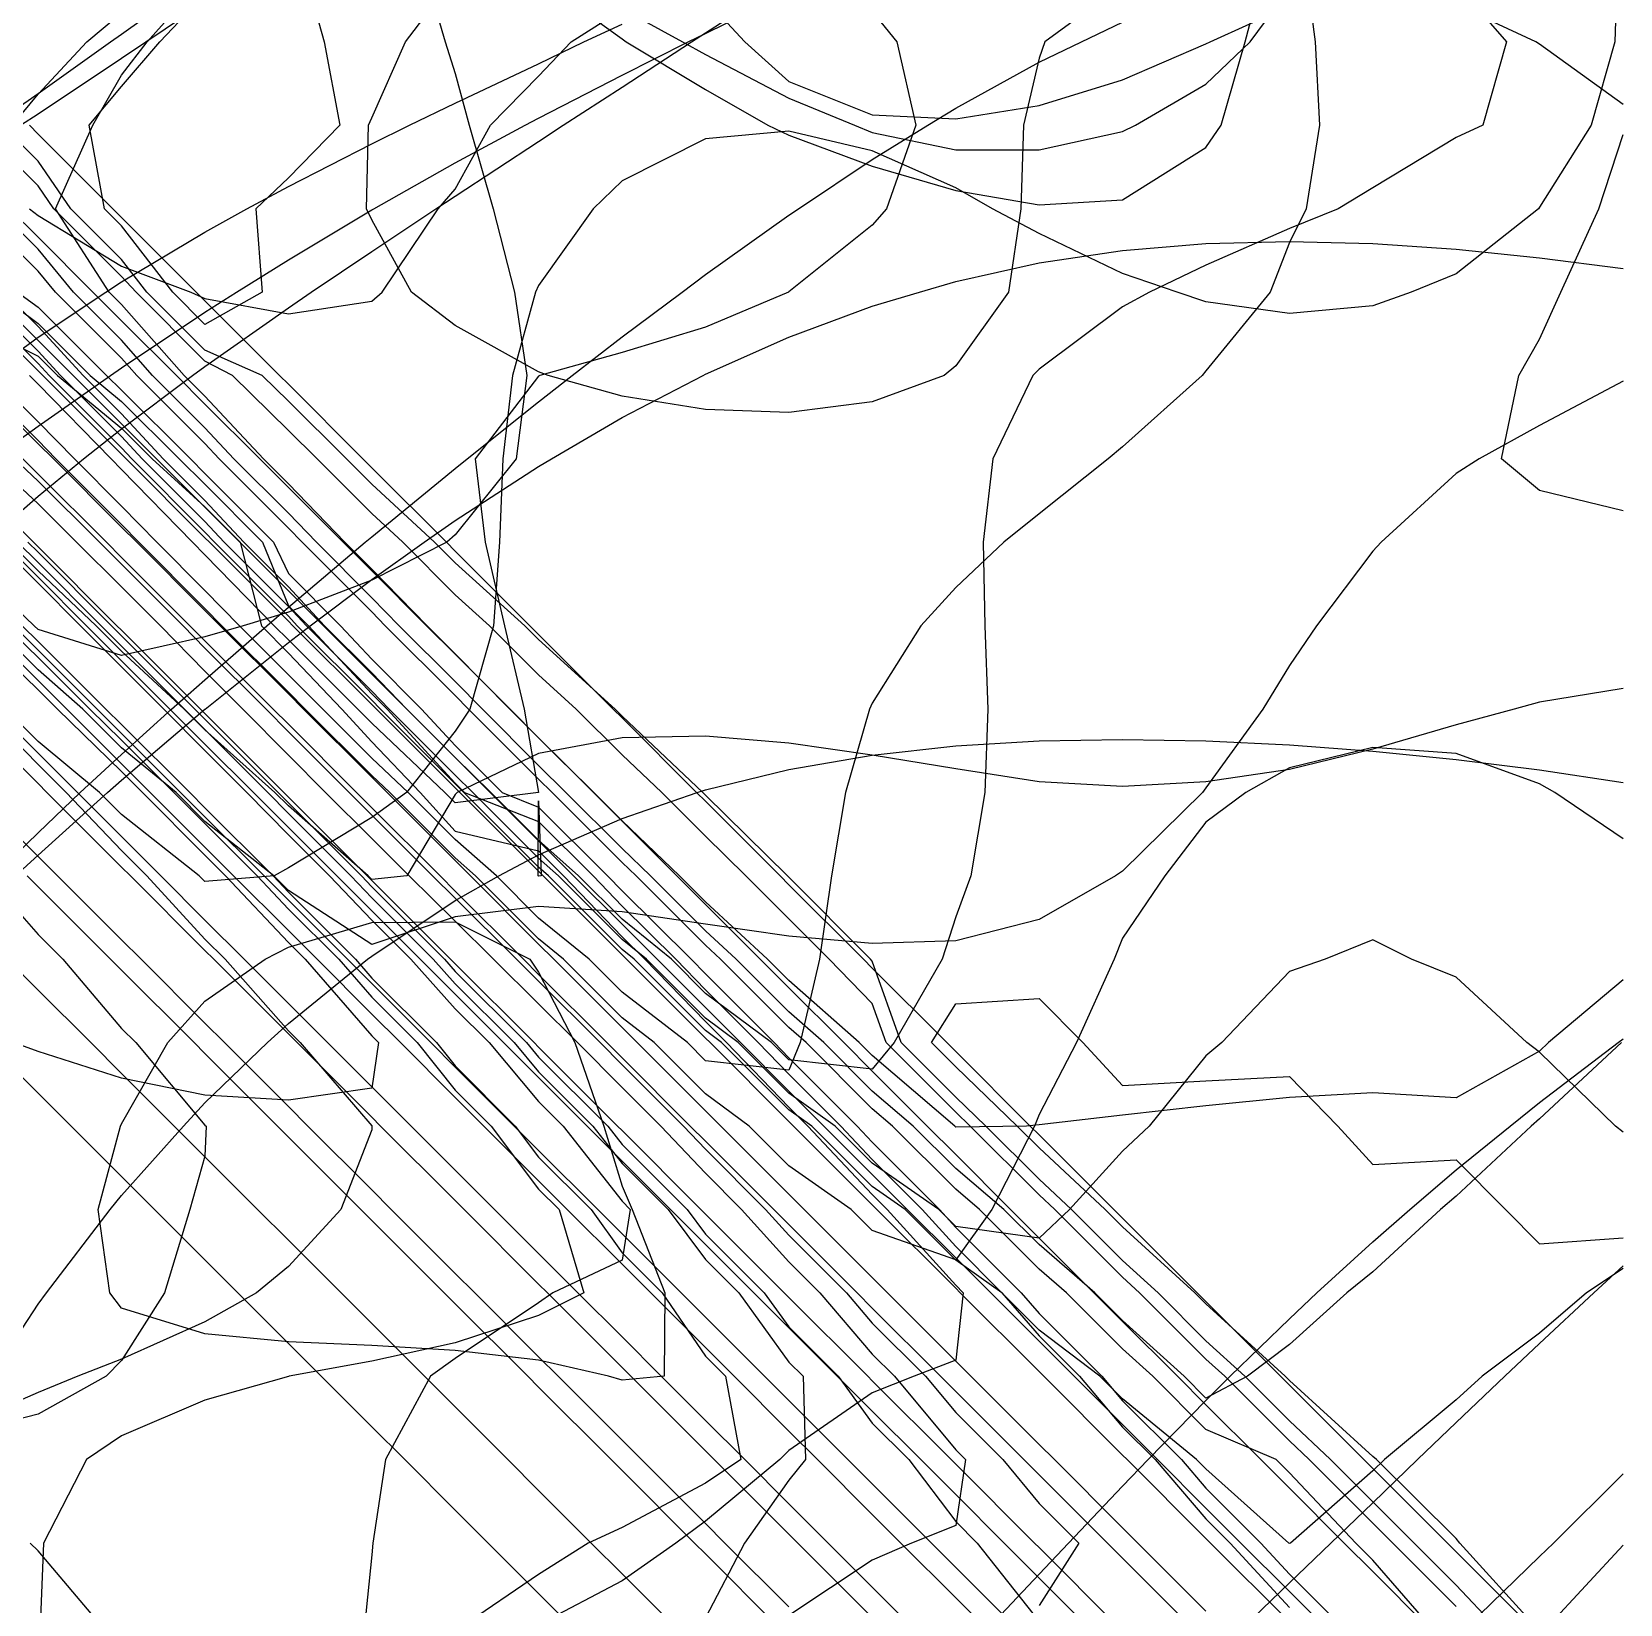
# Model space of a CAD drawing. Header units: metres. Extents: x 350990 to 353010, y 7454990 to 7457010.
# Drawn here: x 351879.2 to 352069.7, y 7456032.7 to 7456221.2 of the extents above; entities that cross this region are included whole.
import ezdxf

# ---------------------------------------------------------------- set-up
doc = ezdxf.new("R2010")
doc.units = ezdxf.units.M

msp = doc.modelspace()

# ---------------------------------------------------------------- linework, layer by layer
at = {"layer": 'CU_0p2_RL1000'}
for points in [[(352070, 7456072.9, 1000), (352065.637, 7456070, 1000), (352060, 7456065.184, 1000), (352053.118, 7456060, 1000), (352050, 7456057.177, 1000), (352041.415, 7456050, 1000), (352040, 7456048.672, 1000), (352030.136, 7456040, 1000), (352030, 7456039.924, 1000), (352029.924, 7456040, 1000), (352020, 7456048.88, 1000), (352018.88, 7456050, 1000), (352010, 7456057.272, 1000), (352007.272, 7456060, 1000), (352000, 7456065.507, 1000), (351995.507, 7456070, 1000), (351990, 7456073.921, 1000), (351983.921, 7456080, 1000), (351980, 7456082.74, 1000), (351972.74, 7456090, 1000), (351970, 7456091.938, 1000), (351961.938, 7456100, 1000), (351960, 7456101.445, 1000), (351951.445, 7456110, 1000), (351950, 7456111.172, 1000), (351941.172, 7456120, 1000), (351940, 7456121.047, 1000), (351931.047, 7456130, 1000), (351930, 7456131.022, 1000), (351921.022, 7456140, 1000), (351920, 7456141.062, 1000), (351911.062, 7456150, 1000), (351910, 7456151.136, 1000), (351901.136, 7456160, 1000), (351900, 7456161.221, 1000), (351891.221, 7456170, 1000), (351890, 7456171.32, 1000), (351881.32, 7456180, 1000), (351880, 7456181.437, 1000), (351871.437, 7456190, 1000)], [(351878.78, 7456160, 1000), (351880, 7456158.8, 1000), (351888.8, 7456150, 1000), (351890, 7456148.795, 1000), (351898.795, 7456140, 1000), (351900, 7456138.786, 1000), (351908.786, 7456130, 1000), (351910, 7456128.763, 1000), (351918.763, 7456120, 1000), (351920, 7456118.698, 1000), (351928.698, 7456110, 1000), (351930, 7456108.551, 1000), (351938.551, 7456100, 1000), (351940, 7456098.274, 1000), (351948.274, 7456090, 1000), (351950, 7456087.798, 1000), (351957.798, 7456080, 1000), (351960, 7456077.046, 1000), (351967.046, 7456070, 1000), (351970, 7456065.915, 1000), (351975.915, 7456060, 1000), (351980, 7456054.388, 1000), (351984.388, 7456050, 1000), (351990, 7456042.568, 1000), (351992.568, 7456040, 1000), (352000, 7456030.606, 1000)]]:
    msp.add_polyline3d(points, dxfattribs=at)
at = {"layer": 'CU_0p2_RL1100'}
for points in [[(352046.932, 7456030, 1100), (352040, 7456037.953, 1100), (352037.953, 7456040, 1100), (352030, 7456048.412, 1100), (352028.412, 7456050, 1100), (352020, 7456053.631, 1100), (352013.631, 7456060, 1100), (352010, 7456063.295, 1100), (352003.295, 7456070, 1100), (352000, 7456072.849, 1100), (351992.849, 7456080, 1100), (351990, 7456082.414, 1100), (351982.414, 7456090, 1100), (351980, 7456092.062, 1100), (351972.062, 7456100, 1100), (351970, 7456101.82, 1100), (351961.82, 7456110, 1100), (351960, 7456111.678, 1100), (351951.678, 7456120, 1100), (351950, 7456121.614, 1100), (351941.614, 7456130, 1100), (351940, 7456131.602, 1100), (351931.602, 7456140, 1100), (351930, 7456141.619, 1100), (351921.619, 7456150, 1100), (351920, 7456151.654, 1100), (351911.654, 7456160, 1100), (351910, 7456161.711, 1100), (351901.711, 7456170, 1100), (351900, 7456171.833, 1100), (351891.833, 7456180, 1100), (351890, 7456182.078, 1100), (351882.078, 7456190, 1100), (351880, 7456192.531, 1100), (351872.531, 7456200, 1100)], [(351877.145, 7456170, 1100), (351880, 7456167.343, 1100), (351887.343, 7456160, 1100), (351890, 7456157.367, 1100), (351897.367, 7456150, 1100), (351900, 7456147.314, 1100), (351907.314, 7456140, 1100), (351910, 7456137.275, 1100), (351917.275, 7456130, 1100), (351920, 7456127.284, 1100), (351927.284, 7456120, 1100), (351930, 7456117.333, 1100), (351937.333, 7456110, 1100), (351940, 7456107.377, 1100), (351947.377, 7456100, 1100), (351950, 7456097.355, 1100), (351957.355, 7456090, 1100), (351960, 7456087.212, 1100), (351967.212, 7456080, 1100), (351970, 7456076.898, 1100), (351976.898, 7456070, 1100), (351980, 7456066.379, 1100), (351986.379, 7456060, 1100), (351990, 7456055.649, 1100), (351995.649, 7456050, 1100), (352000, 7456044.759, 1100), (352004.759, 7456040, 1100), (352000, 7456032.504, 1100)]]:
    msp.add_polyline3d(points, dxfattribs=at)
at = {"layer": 'CU_0p2_RL1200'}
for points in [[(352050, 7456032.382, 1200), (352042.384, 7456040, 1200), (352040, 7456042.379, 1200), (352032.38, 7456050, 1200), (352030, 7456052.244, 1200), (352022.244, 7456060, 1200), (352020, 7456062.05, 1200), (352012.049, 7456070, 1200), (352010, 7456071.869, 1200), (352001.867, 7456080, 1200), (352000, 7456081.741, 1200), (351991.738, 7456090, 1200), (351990, 7456091.672, 1200), (351981.669, 7456100, 1200), (351980, 7456104.69, 1200), (351974.817, 7456110, 1200), (351970, 7456114.848, 1200), (351964.848, 7456120, 1200), (351960, 7456124.77, 1200), (351954.77, 7456130, 1200), (351950, 7456134.517, 1200), (351944.517, 7456140, 1200), (351940, 7456144.118, 1200), (351934.118, 7456150, 1200), (351930, 7456153.708, 1200), (351923.708, 7456160, 1200), (351920, 7456163.435, 1200), (351913.435, 7456170, 1200), (351910, 7456173.41, 1200), (351903.309, 7456180, 1200), (351900, 7456181.735, 1200), (351891.739, 7456190, 1200), (351890, 7456191.88, 1200), (351881.884, 7456200, 1200), (351880, 7456202.744, 1200), (351872.748, 7456210, 1200)], [(351877.542, 7456190, 1200), (351880, 7456188.178, 1200), (351888.182, 7456180, 1200), (351890, 7456178.251, 1200), (351898.255, 7456170, 1200), (351900, 7456168.261, 1200), (351908.194, 7456160, 1200), (351910, 7456156.254, 1200), (351916.254, 7456150, 1200), (351920, 7456145.971, 1200), (351925.971, 7456140, 1200), (351930, 7456135.622, 1200), (351935.622, 7456130, 1200), (351940, 7456128.243, 1200), (351948.243, 7456120, 1200), (351950, 7456118.214, 1200), (351958.288, 7456110, 1200), (351960, 7456108.241, 1200), (351968.239, 7456100, 1200), (351970, 7456098.181, 1200), (351978.179, 7456090, 1200), (351980, 7456088.066, 1200), (351988.063, 7456080, 1200), (351990, 7456077.852, 1200), (351997.849, 7456070, 1200), (352000, 7456067.512, 1200), (352007.51, 7456060, 1200), (352010, 7456057.055, 1200), (352017.054, 7456050, 1200), (352020, 7456046.57, 1200), (352026.571, 7456040, 1200), (352030, 7456036.267, 1200), (352036.27, 7456030, 1200)]]:
    msp.add_polyline3d(points, dxfattribs=at)
at = {"layer": 'CU_0p2_RL600'}
msp.add_polyline3d([(352069.323, 7456230, 600), (352069.015, 7456220, 600), (352066.185, 7456210, 600), (352060, 7456200.177, 600), (352059.857, 7456200, 600), (352050, 7456192.2, 600), (352044.59, 7456190, 600), (352040, 7456188.363, 600), (352030, 7456187.426, 600), (352020, 7456188.845, 600), (352016.56, 7456190, 600), (352010, 7456192.225, 600), (352000, 7456197.03, 600), (351994.423, 7456200, 600), (351990, 7456202.487, 600), (351980, 7456206.952, 600), (351970, 7456209.282, 600), (351960, 7456208.373, 600), (351950, 7456203.328, 600), (351946.544, 7456200, 600), (351940, 7456190.798, 600), (351939.615, 7456190, 600), (351936.854, 7456180, 600), (351935.7, 7456170, 600), (351935.32, 7456160, 600), (351934.592, 7456150, 600), (351931.76, 7456140, 600), (351930, 7456137.369, 600), (351924.152, 7456130, 600), (351920, 7456127.003, 600), (351910, 7456120.945, 600), (351908.305, 7456120, 600), (351900, 7456119.318, 600), (351899.318, 7456120, 600), (351890, 7456127.36, 600), (351887.36, 7456130, 600), (351880, 7456136.129, 600), (351876.129, 7456140, 600)], dxfattribs=at)
at = {"layer": 'CU_0p2_RL700'}
for points in [[(352070, 7456179.34, 700), (352060, 7456174.011, 700), (352052.746, 7456170, 700), (352050, 7456168.241, 700), (352041.002, 7456160, 700), (352040, 7456158.932, 700), (352033.268, 7456150, 700), (352030, 7456145.24, 700), (352026.801, 7456140, 700), (352020, 7456130.537, 700), (352019.582, 7456130, 700), (352010, 7456120.574, 700), (352009.145, 7456120, 700), (352000, 7456114.779, 700), (351990, 7456112.217, 700), (351980, 7456111.906, 700), (351970, 7456112.777, 700), (351960, 7456114.22, 700), (351950, 7456115.687, 700), (351940, 7456116.317, 700), (351930, 7456115.087, 700), (351920, 7456111.783, 700), (351910, 7456118.237, 700), (351908.237, 7456120, 700), (351900, 7456126.536, 700), (351896.536, 7456130, 700), (351890, 7456135.356, 700), (351885.356, 7456140, 700), (351880, 7456144.691, 700), (351874.691, 7456150, 700)], [(351873.799, 7456120, 700), (351880, 7456112.954, 700), (351882.954, 7456110, 700), (351890, 7456101.691, 700), (351891.691, 7456100, 700), (351900, 7456090.122, 700), (351900.122, 7456090, 700), (351900, 7456086.37, 700), (351898.178, 7456080, 700), (351895.151, 7456070, 700), (351890, 7456061.869, 700), (351888.162, 7456060, 700), (351880, 7456055.453, 700), (351870, 7456052.893, 700)]]:
    msp.add_polyline3d(points, dxfattribs=at)
at = {"layer": 'CU_0p2_RL800'}
for points in [[(352070, 7456142.467, 800), (352060, 7456140.81, 800), (352056.951, 7456140, 800), (352050, 7456138.109, 800), (352040, 7456135.186, 800), (352030, 7456132.759, 800), (352020, 7456131.293, 800), (352010, 7456130.719, 800), (352000, 7456131.275, 800), (351990, 7456132.833, 800), (351980, 7456134.491, 800), (351970, 7456135.91, 800), (351960, 7456136.742, 800), (351950, 7456136.553, 800), (351940, 7456134.679, 800), (351930.235, 7456130, 800), (351930, 7456129.767, 800), (351924.192, 7456120, 800), (351920, 7456119.569, 800), (351919.569, 7456120, 800), (351910, 7456128.381, 800), (351908.381, 7456130, 800), (351900, 7456137.519, 800), (351897.519, 7456140, 800), (351890, 7456146.948, 800), (351886.948, 7456150, 800), (351880, 7456156.582, 800), (351876.582, 7456160, 800)], [(351873.478, 7456140, 800), (351880, 7456133.344, 800), (351883.344, 7456130, 800), (351890, 7456123.023, 800), (351893.023, 7456120, 800), (351900, 7456112.401, 800), (351902.401, 7456110, 800), (351910, 7456101.403, 800), (351911.403, 7456100, 800), (351920, 7456090.019, 800), (351920.019, 7456090, 800), (351920, 7456089.564, 800), (351916.301, 7456080, 800), (351910, 7456073.178, 800), (351906.164, 7456070, 800), (351900, 7456066.525, 800), (351890, 7456062.034, 800), (351884.739, 7456060, 800), (351880, 7456058.045, 800), (351870, 7456053.693, 800)]]:
    msp.add_polyline3d(points, dxfattribs=at)
at = {"layer": 'CU_0p2_RL900'}
for points in [[(352070, 7456124.435, 900), (352061.818, 7456130, 900), (352060, 7456131.041, 900), (352050, 7456134.665, 900), (352040, 7456135.391, 900), (352030, 7456132.962, 900), (352024.782, 7456130, 900), (352020, 7456126.423, 900), (352015.077, 7456120, 900), (352010, 7456112.542, 900), (352008.976, 7456110, 900), (352004.462, 7456100, 900), (352000, 7456091.378, 900), (351999.462, 7456090, 900), (351994.33, 7456080, 900), (351990, 7456073.96, 900), (351980, 7456077.466, 900), (351977.466, 7456080, 900), (351970, 7456085.224, 900), (351965.224, 7456090, 900), (351960, 7456093.858, 900), (351953.858, 7456100, 900), (351950, 7456102.972, 900), (351942.972, 7456110, 900), (351940, 7456112.432, 900), (351932.432, 7456120, 900), (351930, 7456122.143, 900), (351922.143, 7456130, 900), (351920, 7456132.029, 900), (351912.029, 7456140, 900), (351910, 7456142.028, 900), (351902.028, 7456150, 900), (351900, 7456152.076, 900), (351892.076, 7456160, 900), (351890, 7456162.135, 900), (351882.135, 7456170, 900), (351880, 7456172.187, 900), (351872.187, 7456180, 900)], [(351878.067, 7456150, 900), (351880, 7456148.123, 900), (351888.123, 7456140, 900), (351890, 7456138.167, 900), (351898.167, 7456130, 900), (351900, 7456128.159, 900), (351908.159, 7456120, 900), (351910, 7456118.043, 900), (351918.043, 7456110, 900), (351920, 7456107.753, 900), (351927.753, 7456100, 900), (351930, 7456097.203, 900), (351937.203, 7456090, 900), (351940, 7456086.28, 900), (351946.28, 7456080, 900), (351950, 7456074.804, 900), (351954.804, 7456070, 900), (351960, 7456062.419, 900), (351962.419, 7456060, 900), (351964.247, 7456050, 900), (351960, 7456047.178, 900), (351950, 7456041.87, 900), (351945.93, 7456040, 900), (351940, 7456036.239, 900), (351930.813, 7456030, 900)]]:
    msp.add_polyline3d(points, dxfattribs=at)
at = {"layer": 'CU_0p4_RL1000'}
for points in [[(352070, 7456089.266, 1000), (352069.105, 7456090, 1000), (352060, 7456098.872, 1000), (352058.474, 7456100, 1000), (352050, 7456107.872, 1000), (352044.652, 7456110, 1000), (352040, 7456112.339, 1000), (352034.294, 7456110, 1000), (352030, 7456108.538, 1000), (352021.883, 7456100, 1000), (352020, 7456098.432, 1000), (352013.181, 7456090, 1000), (352010, 7456086.995, 1000), (352003.651, 7456080, 1000), (352000, 7456076.573, 1000), (351990, 7456077.963, 1000), (351987.963, 7456080, 1000), (351980, 7456085.565, 1000), (351975.565, 7456090, 1000), (351970, 7456093.935, 1000), (351963.935, 7456100, 1000), (351960, 7456102.934, 1000), (351952.934, 7456110, 1000), (351950, 7456112.38, 1000), (351942.38, 7456120, 1000), (351940, 7456122.127, 1000), (351932.127, 7456130, 1000), (351930, 7456132.076, 1000), (351922.076, 7456140, 1000), (351920, 7456142.156, 1000), (351912.156, 7456150, 1000), (351910, 7456152.306, 1000), (351902.306, 7456160, 1000), (351900, 7456162.479, 1000), (351892.479, 7456170, 1000), (351890, 7456172.68, 1000), (351882.68, 7456180, 1000), (351880, 7456182.918, 1000), (351872.918, 7456190, 1000)], [(351877.522, 7456160, 1000), (351880, 7456157.564, 1000), (351887.564, 7456150, 1000), (351890, 7456147.552, 1000), (351897.552, 7456140, 1000), (351900, 7456137.534, 1000), (351907.534, 7456130, 1000), (351910, 7456127.487, 1000), (351917.487, 7456120, 1000), (351920, 7456117.355, 1000), (351927.355, 7456110, 1000), (351930, 7456107.058, 1000), (351937.058, 7456100, 1000), (351940, 7456096.494, 1000), (351946.494, 7456090, 1000), (351950, 7456085.529, 1000), (351955.529, 7456080, 1000), (351960, 7456074.001, 1000), (351964.001, 7456070, 1000), (351970, 7456061.703, 1000), (351971.703, 7456060, 1000), (351971.976, 7456050, 1000), (351970, 7456047.543, 1000), (351964.678, 7456040, 1000), (351960, 7456031.022, 1000)]]:
    msp.add_polyline3d(points, dxfattribs=at)
at = {"layer": 'CU_0p4_RL1100'}
for points in [[(352069.794, 7456100, 1100), (352060, 7456090.861, 1100), (352058.994, 7456090, 1100), (352050, 7456081.587, 1100), (352048.107, 7456080, 1100), (352040, 7456072.521, 1100), (352036.889, 7456070, 1100), (352030, 7456063.813, 1100), (352024.994, 7456060, 1100), (352020, 7456057.374, 1100), (352017.374, 7456060, 1100), (352010, 7456066.692, 1100), (352006.692, 7456070, 1100), (352000, 7456075.786, 1100), (351995.786, 7456080, 1100), (351990, 7456084.902, 1100), (351984.902, 7456090, 1100), (351980, 7456094.189, 1100), (351974.189, 7456100, 1100), (351970, 7456103.696, 1100), (351963.696, 7456110, 1100), (351960, 7456113.407, 1100), (351953.407, 7456120, 1100), (351950, 7456123.277, 1100), (351943.277, 7456130, 1100), (351940, 7456133.253, 1100), (351933.253, 7456140, 1100), (351930, 7456143.289, 1100), (351923.289, 7456150, 1100), (351920, 7456153.359, 1100), (351913.359, 7456160, 1100), (351910, 7456163.475, 1100), (351903.475, 7456170, 1100), (351900, 7456173.723, 1100), (351893.723, 7456180, 1100), (351890, 7456184.221, 1100), (351884.221, 7456190, 1100), (351880, 7456195.14, 1100), (351875.14, 7456200, 1100)], [(351874.202, 7456170, 1100), (351880, 7456164.604, 1100), (351884.604, 7456160, 1100), (351890, 7456154.652, 1100), (351894.652, 7456150, 1100), (351900, 7456144.545, 1100), (351904.545, 7456140, 1100), (351910, 7456134.465, 1100), (351914.465, 7456130, 1100), (351920, 7456124.484, 1100), (351924.484, 7456120, 1100), (351930, 7456114.584, 1100), (351934.584, 7456110, 1100), (351940, 7456104.673, 1100), (351944.673, 7456100, 1100), (351950, 7456094.629, 1100), (351954.629, 7456090, 1100), (351960, 7456084.337, 1100), (351964.337, 7456080, 1100), (351970, 7456073.7, 1100), (351973.7, 7456070, 1100), (351980, 7456062.647, 1100), (351982.647, 7456060, 1100), (351990, 7456051.164, 1100), (351991.164, 7456050, 1100), (351990, 7456042.1, 1100), (351984.714, 7456040, 1100), (351980, 7456037.948, 1100), (351970, 7456031.324, 1100)], [(351887.662, 7456030, 1100), (351880, 7456039.062, 1100), (351879.046, 7456040, 1100)], [(352060.997, 7456030, 1100), (352070, 7456039.749, 1100)]]:
    msp.add_polyline3d(points, dxfattribs=at)
at = {"layer": 'CU_0p4_RL1200'}
for points in [[(351950, 7456223.954, 1200), (351957.256, 7456220, 1200), (351960, 7456218.506, 1200), (351970, 7456213.273, 1200), (351977.846, 7456210, 1200), (351980, 7456209.142, 1200), (351990, 7456207.045, 1200), (352000, 7456207.048, 1200), (352010, 7456209.271, 1200), (352011.571, 7456210, 1200), (352020, 7456214.934, 1200), (352025.313, 7456220, 1200), (352030, 7456226.407, 1200)], [(352054.655, 7456030, 1200), (352050, 7456034.949, 1200), (352044.95, 7456040, 1200), (352040, 7456044.941, 1200), (352034.942, 7456050, 1200), (352030, 7456054.659, 1200), (352024.659, 7456060, 1200), (352020, 7456064.257, 1200), (352014.256, 7456070, 1200), (352010, 7456073.883, 1200), (352003.881, 7456080, 1200), (352000, 7456083.619, 1200), (351993.617, 7456090, 1200), (351990, 7456093.478, 1200), (351983.476, 7456100, 1200), (351980, 7456109.77, 1200), (351979.775, 7456110, 1200), (351970, 7456119.838, 1200), (351969.838, 7456120, 1200), (351960, 7456129.68, 1200), (351959.68, 7456130, 1200), (351950, 7456139.167, 1200), (351949.167, 7456140, 1200), (351940, 7456148.356, 1200), (351938.356, 7456150, 1200), (351930, 7456157.524, 1200), (351927.524, 7456160, 1200), (351920, 7456166.972, 1200), (351916.972, 7456170, 1200), (351910, 7456176.921, 1200), (351906.874, 7456180, 1200), (351900, 7456183.036, 1200), (351893.039, 7456190, 1200), (351890, 7456193.899, 1200), (351883.902, 7456200, 1200), (351880, 7456205.683, 1200), (351875.686, 7456210, 1200)], [(351874.906, 7456190, 1200), (351880, 7456186.223, 1200), (351886.226, 7456180, 1200), (351890, 7456176.897, 1200), (351896.9, 7456170, 1200), (351900, 7456166.957, 1200), (351906.909, 7456160, 1200), (351910, 7456152.398, 1200), (351912.398, 7456150, 1200), (351920, 7456141.823, 1200), (351921.823, 7456140, 1200), (351930, 7456131.116, 1200), (351931.116, 7456130, 1200), (351940, 7456126.521, 1200), (351946.521, 7456120, 1200), (351950, 7456116.376, 1200), (351956.434, 7456110, 1200), (351960, 7456106.336, 1200), (351966.335, 7456100, 1200), (351970, 7456096.214, 1200), (351976.212, 7456090, 1200), (351980, 7456085.977, 1200), (351985.975, 7456080, 1200), (351990, 7456075.537, 1200), (351995.535, 7456070, 1200), (352000, 7456064.836, 1200), (352004.835, 7456060, 1200), (352010, 7456053.89, 1200), (352013.89, 7456050, 1200), (352020, 7456042.886, 1200), (352022.886, 7456040, 1200), (352030, 7456032.257, 1200)]]:
    msp.add_polyline3d(points, dxfattribs=at)
at = {"layer": 'CU_0p4_RL700'}
msp.add_polyline3d([(351925.86, 7456230, 700), (351928.773, 7456220, 700), (351930, 7456216.204, 700), (351931.656, 7456210, 700), (351934.542, 7456200, 700), (351937.116, 7456190, 700), (351938.6, 7456180, 700), (351937.307, 7456170, 700), (351930, 7456160.89, 700), (351928.993, 7456160, 700), (351920, 7456155.441, 700), (351910, 7456151.634, 700), (351904.567, 7456150, 700), (351900, 7456148.67, 700), (351890, 7456146.441, 700), (351880, 7456149.528, 700), (351879.528, 7456150, 700), (351870, 7456159.087, 700)], dxfattribs=at)
at = {"layer": 'CU_0p4_RL800'}
for points in [[(352010, 7456226.828, 800), (352000.663, 7456220, 800), (352000, 7456218.066, 800), (351998.114, 7456210, 800), (351997.82, 7456200, 800), (351996.321, 7456190, 800), (351990, 7456181.143, 800), (351988.616, 7456180, 800), (351980, 7456176.833, 800), (351970, 7456175.582, 800), (351960, 7456175.937, 800), (351950, 7456177.521, 800), (351941.124, 7456180, 800), (351940, 7456180.435, 800), (351930, 7456186.008, 800), (351924.767, 7456190, 800), (351920, 7456198.683, 800), (351919.354, 7456200, 800), (351919.615, 7456210, 800), (351920, 7456210.893, 800), (351924.03, 7456220, 800), (351930, 7456227.865, 800)], [(352070, 7456212.516, 800), (352060, 7456219.713, 800), (352059.525, 7456220, 800), (352050, 7456224.459, 800)]]:
    msp.add_polyline3d(points, dxfattribs=at)
at = {"layer": 'CU_0p4_RL900'}
for points in [[(352031.754, 7456230, 900), (352033.099, 7456220, 900), (352033.613, 7456210, 900), (352032.027, 7456200, 900), (352030, 7456195.948, 900), (352027.695, 7456190, 900), (352020, 7456180.564, 900), (352019.559, 7456180, 900), (352010, 7456171.462, 900), (352008.287, 7456170, 900), (352000, 7456163.41, 900), (351995.761, 7456160, 900), (351990, 7456154.566, 900), (351985.818, 7456150, 900), (351980, 7456140.707, 900), (351979.654, 7456140, 900), (351976.773, 7456130, 900), (351975.116, 7456120, 900), (351973.649, 7456110, 900), (351971.367, 7456100, 900), (351970, 7456096.708, 900), (351960, 7456097.835, 900), (351957.835, 7456100, 900), (351950, 7456106.036, 900), (351946.036, 7456110, 900), (351940, 7456114.939, 900), (351934.939, 7456120, 900), (351930, 7456124.352, 900), (351924.352, 7456130, 900), (351920, 7456134.121, 900), (351914.121, 7456140, 900), (351910, 7456144.119, 900), (351904.119, 7456150, 900), (351900, 7456154.217, 900), (351894.217, 7456160, 900), (351890, 7456164.337, 900), (351884.337, 7456170, 900), (351880, 7456174.441, 900), (351874.441, 7456180, 900)], [(351876.074, 7456150, 900), (351880, 7456146.189, 900), (351886.189, 7456140, 900), (351890, 7456136.277, 900), (351896.277, 7456130, 900), (351900, 7456126.262, 900), (351906.262, 7456120, 900), (351910, 7456116.026, 900), (351916.026, 7456110, 900), (351920, 7456105.437, 900), (351925.437, 7456100, 900), (351930, 7456094.32, 900), (351934.32, 7456090, 900), (351940, 7456082.445, 900), (351942.445, 7456080, 900), (351945.427, 7456070, 900), (351940, 7456067.285, 900), (351930, 7456064.025, 900), (351920, 7456061.814, 900), (351910.104, 7456060, 900), (351910, 7456059.972, 900), (351900, 7456057.127, 900), (351890, 7456052.849, 900), (351885.806, 7456050, 900), (351880.658, 7456040, 900), (351880.246, 7456030, 900)]]:
    msp.add_polyline3d(points, dxfattribs=at)
at = {"layer": 'CU_0p8_RL1000'}
for points in [[(352050, 7456226.964, 1000), (352056.009, 7456220, 1000), (352053.187, 7456210, 1000), (352050, 7456208.529, 1000), (352040, 7456202.486, 1000), (352035.852, 7456200, 1000), (352030, 7456197.616, 1000), (352020, 7456193.223, 1000), (352013.243, 7456190, 1000), (352010, 7456188.236, 1000), (352000, 7456180.776, 1000), (351999.259, 7456180, 1000), (351994.437, 7456170, 1000), (351993.276, 7456160, 1000), (351993.499, 7456150, 1000), (351993.842, 7456140, 1000), (351993.499, 7456130, 1000), (351991.797, 7456120, 1000), (351990, 7456115.074, 1000), (351988.36, 7456110, 1000), (351982.6, 7456100, 1000), (351980, 7456096.832, 1000), (351970, 7456097.93, 1000), (351967.93, 7456100, 1000), (351960, 7456105.912, 1000), (351955.912, 7456110, 1000), (351950, 7456114.796, 1000), (351944.796, 7456120, 1000), (351940, 7456124.286, 1000), (351934.286, 7456130, 1000), (351930, 7456134.184, 1000), (351924.184, 7456140, 1000), (351920, 7456144.346, 1000), (351914.346, 7456150, 1000), (351910, 7456154.648, 1000), (351904.648, 7456160, 1000), (351900, 7456164.995, 1000), (351894.995, 7456170, 1000), (351890, 7456175.401, 1000), (351885.401, 7456180, 1000), (351880, 7456185.88, 1000), (351875.88, 7456190, 1000)], [(351875.006, 7456160, 1000), (351880, 7456155.09, 1000), (351885.09, 7456150, 1000), (351890, 7456145.067, 1000), (351895.067, 7456140, 1000), (351900, 7456135.031, 1000), (351905.031, 7456130, 1000), (351910, 7456124.937, 1000), (351914.937, 7456120, 1000), (351920, 7456114.669, 1000), (351924.669, 7456110, 1000), (351930, 7456104.071, 1000), (351934.071, 7456100, 1000), (351940, 7456092.935, 1000), (351942.935, 7456090, 1000), (351950, 7456080.989, 1000), (351950.989, 7456080, 1000), (351950, 7456073.931, 1000), (351941.711, 7456070, 1000), (351940, 7456068.786, 1000), (351930, 7456062.107, 1000), (351927.036, 7456060, 1000), (351921.649, 7456050, 1000), (351920.141, 7456040, 1000), (351920, 7456038.594, 1000), (351919.125, 7456030, 1000)]]:
    msp.add_polyline3d(points, dxfattribs=at)
at = {"layer": 'CU_0p8_RL1100'}
for points in [[(351940, 7456227.587, 1100), (351950, 7456220.384, 1100), (351950.505, 7456220, 1100), (351960, 7456214.314, 1100), (351967.46, 7456210, 1100), (351970, 7456208.835, 1100), (351980, 7456205.112, 1100), (351990, 7456202.176, 1100), (352000, 7456200.473, 1100), (352010, 7456201.072, 1100), (352020, 7456207.353, 1100), (352021.806, 7456210, 1100), (352024.688, 7456220, 1100), (352027.335, 7456230, 1100)], [(352070, 7456107.55, 1100), (352061.078, 7456100, 1100), (352060, 7456098.994, 1100), (352050, 7456093.403, 1100), (352040, 7456093.995, 1100), (352030, 7456093.441, 1100), (352020, 7456092.417, 1100), (352010, 7456091.295, 1100), (352000, 7456090.128, 1100), (351998.485, 7456090, 1100), (351990, 7456089.878, 1100), (351989.878, 7456090, 1100), (351980, 7456098.441, 1100), (351978.441, 7456100, 1100), (351970, 7456107.448, 1100), (351967.448, 7456110, 1100), (351960, 7456116.867, 1100), (351956.867, 7456120, 1100), (351950, 7456126.604, 1100), (351946.604, 7456130, 1100), (351940, 7456136.555, 1100), (351936.555, 7456140, 1100), (351930, 7456146.627, 1100), (351926.627, 7456150, 1100), (351920, 7456156.769, 1100), (351916.769, 7456160, 1100), (351910, 7456167.003, 1100), (351907.003, 7456170, 1100), (351900, 7456177.504, 1100), (351897.504, 7456180, 1100), (351890, 7456188.505, 1100), (351888.505, 7456190, 1100), (351882.098, 7456200, 1100), (351886.543, 7456210, 1100), (351890, 7456216.029, 1100), (351893.063, 7456220, 1100), (351900, 7456227.772, 1100)]]:
    msp.add_polyline3d(points, dxfattribs=at)
at = {"layer": 'CU_0p8_RL1200'}
msp.add_polyline3d([(351890, 7456197.937, 1200), (351887.938, 7456200, 1200), (351886.108, 7456210, 1200), (351890, 7456214.653, 1200), (351894.572, 7456220, 1200), (351900, 7456225.726, 1200), (351904.905, 7456230, 1200), (351910, 7456231.234, 1200), (351911.485, 7456230, 1200), (351914.302, 7456220, 1200), (351916.163, 7456210, 1200), (351910, 7456203.722, 1200), (351906.085, 7456200, 1200), (351906.858, 7456190, 1200), (351900, 7456186.127, 1200), (351896.128, 7456190, 1200)], close=True, dxfattribs=at)
for points in [[(352070, 7456163.79, 1200), (352060, 7456166.206, 1200), (352055.445, 7456170, 1200), (352057.51, 7456180, 1200), (352060, 7456184.365, 1200), (352062.523, 7456190, 1200), (352067.082, 7456200, 1200), (352070, 7456208.895, 1200)], [(351870, 7456187.309, 1200), (351880, 7456182.314, 1200), (351882.315, 7456180, 1200), (351890, 7456173.682, 1200), (351893.683, 7456170, 1200), (351900, 7456164.233, 1200), (351904.206, 7456160, 1200), (351906.782, 7456150, 1200), (351910, 7456146.698, 1200), (351916.418, 7456140, 1200), (351920, 7456136.068, 1200), (351925.789, 7456130, 1200), (351930, 7456125.348, 1200), (351940, 7456122.992, 1200), (351942.992, 7456120, 1200), (351950, 7456112.7, 1200), (351952.725, 7456110, 1200), (351960, 7456102.526, 1200), (351962.525, 7456100, 1200), (351970, 7456092.28, 1200), (351972.279, 7456090, 1200), (351980, 7456081.8, 1200), (351981.799, 7456080, 1200), (351990, 7456070.908, 1200), (351990.908, 7456070, 1200), (351990, 7456061.936, 1200), (351985.035, 7456060, 1200), (351980, 7456058.019, 1200), (351970, 7456051.081, 1200), (351968.922, 7456050, 1200), (351960, 7456042.621, 1200), (351956.457, 7456040, 1200), (351950, 7456035.459, 1200), (351940, 7456030.198, 1200)], [(352059.484, 7456030, 1200), (352050.425, 7456040, 1200), (352050, 7456040.558, 1200), (352040.435, 7456050, 1200), (352040, 7456050.389, 1200), (352030, 7456059.489, 1200), (352029.489, 7456060, 1200), (352020, 7456068.67, 1200), (352018.67, 7456070, 1200), (352010, 7456077.911, 1200), (352007.91, 7456080, 1200), (352000, 7456087.376, 1200), (351997.375, 7456090, 1200), (351990, 7456097.092, 1200), (351987.091, 7456100, 1200), (351990, 7456104.647, 1200), (352000, 7456105.275, 1200), (352005.23, 7456100, 1200), (352010, 7456094.85, 1200), (352020, 7456095.433, 1200), (352030, 7456095.961, 1200), (352035.796, 7456090, 1200), (352040, 7456085.392, 1200), (352050, 7456085.956, 1200), (352055.912, 7456080, 1200), (352060, 7456075.895, 1200), (352070, 7456076.584, 1200)]]:
    msp.add_polyline3d(points, dxfattribs=at)
at = {"layer": 'CU_0p8_RL900'}
for points in [[(351980, 7456223.639, 900), (351982.959, 7456220, 900), (351985.209, 7456210, 900), (351981.696, 7456200, 900), (351980, 7456198.042, 900), (351970, 7456190.021, 900), (351969.954, 7456190, 900), (351960, 7456185.801, 900), (351950, 7456182.763, 900), (351940.16, 7456180, 900), (351940, 7456179.905, 900), (351932.379, 7456170, 900), (351933.592, 7456160, 900), (351935.905, 7456150, 900), (351938.249, 7456140, 900), (351939.963, 7456130, 900), (351930, 7456128.77, 900), (351928.77, 7456130, 900), (351920, 7456138.306, 900), (351918.306, 7456140, 900), (351910, 7456148.3, 900), (351908.3, 7456150, 900), (351900, 7456158.498, 900), (351898.498, 7456160, 900), (351890, 7456168.74, 900), (351888.74, 7456170, 900), (351880, 7456178.949, 900), (351878.949, 7456180, 900)], [(351878.968, 7456200, 900), (351880, 7456199.174, 900), (351890, 7456193.101, 900), (351898.286, 7456190, 900), (351900, 7456189.249, 900), (351910, 7456187.389, 900), (351920, 7456188.897, 900), (351921.26, 7456190, 900), (351927.951, 7456200, 900), (351930, 7456202.356, 900), (351934.232, 7456210, 900), (351940, 7456215.897, 900), (351943.909, 7456220, 900), (351950, 7456223.885, 900)], [(351872.087, 7456150, 900), (351880, 7456142.319, 900), (351882.319, 7456140, 900), (351890, 7456132.497, 900), (351892.497, 7456130, 900), (351900, 7456122.467, 900), (351902.467, 7456120, 900), (351910, 7456111.992, 900), (351911.992, 7456110, 900), (351920, 7456100.805, 900), (351920.805, 7456100, 900), (351920, 7456094.529, 900), (351910, 7456093.097, 900), (351900, 7456093.685, 900), (351890, 7456095.745, 900), (351880, 7456098.94, 900), (351877.053, 7456100, 900)]]:
    msp.add_polyline3d(points, dxfattribs=at)
msp.add_polyline3d([(351940, 7456119.953, 900), (351939.953, 7456120, 900), (351940, 7456129.005, 900), (351940.294, 7456120, 900)], close=True, dxfattribs=at)
at = {"layer": 'DAC_RL1000'}
for points in [[(351874.196, 7456190, 1000), (351880, 7456184.196, 1000), (351884.196, 7456180, 1000), (351890, 7456174.196, 1000), (351894.196, 7456170, 1000), (351900, 7456164.196, 1000), (351904.196, 7456160, 1000), (351910, 7456154.196, 1000), (351914.196, 7456150, 1000), (351920, 7456144.196, 1000), (351924.196, 7456140, 1000), (351930, 7456134.196, 1000), (351934.196, 7456130, 1000), (351940, 7456124.196, 1000), (351944.196, 7456120, 1000), (351950, 7456114.196, 1000), (351954.196, 7456110, 1000), (351960, 7456104.196, 1000), (351964.196, 7456100, 1000), (351970, 7456094.196, 1000), (351974.196, 7456090, 1000), (351980, 7456084.196, 1000), (351984.196, 7456080, 1000), (351990, 7456074.196, 1000), (351994.196, 7456070, 1000), (352000, 7456064.196, 1000), (352004.196, 7456060, 1000), (352010, 7456054.196, 1000), (352014.196, 7456050, 1000), (352020, 7456044.196, 1000), (352024.196, 7456040, 1000), (352030, 7456034.196, 1000), (352034.196, 7456030, 1000)], [(352005.804, 7456030, 1000), (352000, 7456035.804, 1000), (351995.804, 7456040, 1000), (351990, 7456045.804, 1000), (351985.804, 7456050, 1000), (351980, 7456055.804, 1000), (351975.804, 7456060, 1000), (351970, 7456065.804, 1000), (351965.804, 7456070, 1000), (351960, 7456075.804, 1000), (351955.804, 7456080, 1000), (351950, 7456085.804, 1000), (351945.804, 7456090, 1000), (351940, 7456095.804, 1000), (351935.804, 7456100, 1000), (351930, 7456105.804, 1000), (351925.804, 7456110, 1000), (351920, 7456115.804, 1000), (351915.804, 7456120, 1000), (351910, 7456125.804, 1000), (351905.804, 7456130, 1000), (351900, 7456135.804, 1000), (351895.804, 7456140, 1000), (351890, 7456145.804, 1000), (351885.804, 7456150, 1000), (351880, 7456155.804, 1000), (351875.804, 7456160, 1000)]]:
    msp.add_polyline3d(points, dxfattribs=at)
at = {"layer": 'DAC_RL1100'}
for points in [[(351876.569, 7456200, 1100), (351880, 7456196.569, 1100), (351886.569, 7456190, 1100), (351890, 7456186.569, 1100), (351896.569, 7456180, 1100), (351900, 7456176.569, 1100), (351906.569, 7456170, 1100), (351910, 7456166.569, 1100), (351916.569, 7456160, 1100), (351920, 7456156.569, 1100), (351926.569, 7456150, 1100), (351930, 7456146.569, 1100), (351936.569, 7456140, 1100), (351940, 7456136.569, 1100), (351946.569, 7456130, 1100), (351950, 7456126.569, 1100), (351956.569, 7456120, 1100), (351960, 7456116.569, 1100), (351966.569, 7456110, 1100), (351970, 7456106.569, 1100), (351976.569, 7456100, 1100), (351980, 7456096.569, 1100), (351986.569, 7456090, 1100), (351990, 7456086.569, 1100), (351996.569, 7456080, 1100), (352000, 7456076.569, 1100), (352006.569, 7456070, 1100), (352010, 7456066.569, 1100), (352016.569, 7456060, 1100), (352020, 7456056.569, 1100), (352026.569, 7456050, 1100), (352030, 7456046.569, 1100), (352036.569, 7456040, 1100), (352040, 7456036.569, 1100), (352046.569, 7456030, 1100)], [(352018.177, 7456030, 1100), (352010, 7456038.177, 1100), (352008.177, 7456040, 1100), (352000, 7456048.177, 1100), (351998.177, 7456050, 1100), (351990, 7456058.177, 1100), (351988.177, 7456060, 1100), (351980, 7456068.177, 1100), (351978.177, 7456070, 1100), (351970, 7456078.177, 1100), (351968.177, 7456080, 1100), (351960, 7456088.177, 1100), (351958.177, 7456090, 1100), (351950, 7456098.177, 1100), (351948.177, 7456100, 1100), (351940, 7456108.177, 1100), (351938.177, 7456110, 1100), (351930, 7456118.177, 1100), (351928.177, 7456120, 1100), (351920, 7456128.177, 1100), (351918.177, 7456130, 1100), (351910, 7456138.177, 1100), (351908.177, 7456140, 1100), (351900, 7456148.177, 1100), (351898.177, 7456150, 1100), (351890, 7456158.177, 1100), (351888.177, 7456160, 1100), (351880, 7456168.177, 1100), (351878.177, 7456170, 1100)]]:
    msp.add_polyline3d(points, dxfattribs=at)
at = {"layer": 'DAC_RL1200'}
for points in [[(351878.942, 7456210, 1200), (351880, 7456208.942, 1200), (351888.942, 7456200, 1200), (351890, 7456198.942, 1200), (351898.942, 7456190, 1200), (351900, 7456188.942, 1200), (351908.942, 7456180, 1200), (351910, 7456178.942, 1200), (351918.942, 7456170, 1200), (351920, 7456168.942, 1200), (351928.942, 7456160, 1200), (351930, 7456158.942, 1200), (351938.942, 7456150, 1200), (351940, 7456148.942, 1200), (351948.942, 7456140, 1200), (351950, 7456138.942, 1200), (351958.942, 7456130, 1200), (351960, 7456128.942, 1200), (351968.942, 7456120, 1200), (351970, 7456118.942, 1200), (351978.942, 7456110, 1200), (351980, 7456108.942, 1200), (351988.942, 7456100, 1200), (351990, 7456098.942, 1200), (351998.942, 7456090, 1200), (352000, 7456088.942, 1200), (352008.942, 7456080, 1200), (352010, 7456078.942, 1200), (352018.942, 7456070, 1200), (352020, 7456068.942, 1200), (352028.942, 7456060, 1200), (352030, 7456058.942, 1200), (352038.942, 7456050, 1200), (352040, 7456048.942, 1200), (352048.942, 7456040, 1200), (352050, 7456038.942, 1200), (352058.942, 7456030, 1200)], [(352030, 7456030.549, 1200), (352020.549, 7456040, 1200), (352020, 7456040.549, 1200), (352010.549, 7456050, 1200), (352010, 7456050.549, 1200), (352000.549, 7456060, 1200), (352000, 7456060.549, 1200), (351990.549, 7456070, 1200), (351990, 7456070.549, 1200), (351980.549, 7456080, 1200), (351980, 7456080.549, 1200), (351970.549, 7456090, 1200), (351970, 7456090.549, 1200), (351960.549, 7456100, 1200), (351960, 7456100.549, 1200), (351950.549, 7456110, 1200), (351950, 7456110.549, 1200), (351940.549, 7456120, 1200), (351940, 7456120.549, 1200), (351930.549, 7456130, 1200), (351930, 7456130.549, 1200), (351920.549, 7456140, 1200), (351920, 7456140.549, 1200), (351910.549, 7456150, 1200), (351910, 7456150.549, 1200), (351900.549, 7456160, 1200), (351900, 7456160.549, 1200), (351890.549, 7456170, 1200), (351890, 7456170.549, 1200), (351880.549, 7456180, 1200), (351880, 7456180.549, 1200), (351870.549, 7456190, 1200)]]:
    msp.add_polyline3d(points, dxfattribs=at)
at = {"layer": 'DAC_RL500'}
for points in [[(351872.332, 7456130, 500), (351880, 7456122.332, 500), (351882.332, 7456120, 500), (351890, 7456112.332, 500), (351892.332, 7456110, 500), (351900, 7456102.332, 500), (351902.332, 7456100, 500), (351910, 7456092.332, 500), (351912.332, 7456090, 500), (351920, 7456082.332, 500), (351922.332, 7456080, 500), (351930, 7456072.332, 500), (351932.332, 7456070, 500), (351940, 7456062.332, 500), (351942.332, 7456060, 500), (351950, 7456052.332, 500), (351952.332, 7456050, 500), (351960, 7456042.332, 500), (351962.332, 7456040, 500), (351970, 7456032.332, 500)], [(351943.94, 7456030, 500), (351940, 7456033.94, 500), (351933.94, 7456040, 500), (351930, 7456043.94, 500), (351923.94, 7456050, 500), (351920, 7456053.94, 500), (351913.94, 7456060, 500), (351910, 7456063.94, 500), (351903.94, 7456070, 500), (351900, 7456073.94, 500), (351893.94, 7456080, 500), (351890, 7456083.94, 500), (351883.94, 7456090, 500), (351880, 7456093.94, 500), (351873.94, 7456100, 500)]]:
    msp.add_polyline3d(points, dxfattribs=at)
at = {"layer": 'DAC_RL600'}
for points in [[(351874.705, 7456140, 600), (351880, 7456134.705, 600), (351884.705, 7456130, 600), (351890, 7456124.705, 600), (351894.705, 7456120, 600), (351900, 7456114.705, 600), (351904.705, 7456110, 600), (351910, 7456104.705, 600), (351914.705, 7456100, 600), (351920, 7456094.705, 600), (351924.705, 7456090, 600), (351930, 7456084.705, 600), (351934.705, 7456080, 600), (351940, 7456074.705, 600), (351944.705, 7456070, 600), (351950, 7456064.705, 600), (351954.705, 7456060, 600), (351960, 7456054.705, 600), (351964.705, 7456050, 600), (351970, 7456044.705, 600), (351974.705, 7456040, 600), (351980, 7456034.705, 600), (351984.705, 7456030, 600)], [(351956.313, 7456030, 600), (351950, 7456036.313, 600), (351946.313, 7456040, 600), (351940, 7456046.313, 600), (351936.313, 7456050, 600), (351930, 7456056.313, 600), (351926.313, 7456060, 600), (351920, 7456066.313, 600), (351916.313, 7456070, 600), (351910, 7456076.313, 600), (351906.313, 7456080, 600), (351900, 7456086.313, 600), (351896.313, 7456090, 600), (351890, 7456096.313, 600), (351886.313, 7456100, 600), (351880, 7456106.313, 600), (351876.313, 7456110, 600)]]:
    msp.add_polyline3d(points, dxfattribs=at)
at = {"layer": 'DAC_RL700'}
for points in [[(351877.078, 7456150, 700), (351880, 7456147.078, 700), (351887.078, 7456140, 700), (351890, 7456137.078, 700), (351897.078, 7456130, 700), (351900, 7456127.078, 700), (351907.078, 7456120, 700), (351910, 7456117.078, 700), (351917.078, 7456110, 700), (351920, 7456107.078, 700), (351927.078, 7456100, 700), (351930, 7456097.078, 700), (351937.078, 7456090, 700), (351940, 7456087.078, 700), (351947.078, 7456080, 700), (351950, 7456077.078, 700), (351957.078, 7456070, 700), (351960, 7456067.078, 700), (351967.078, 7456060, 700), (351970, 7456057.078, 700), (351977.078, 7456050, 700), (351980, 7456047.078, 700), (351987.078, 7456040, 700), (351990, 7456037.078, 700), (351997.078, 7456030, 700)], [(351968.686, 7456030, 700), (351960, 7456038.686, 700), (351958.686, 7456040, 700), (351950, 7456048.686, 700), (351948.686, 7456050, 700), (351940, 7456058.686, 700), (351938.686, 7456060, 700), (351930, 7456068.686, 700), (351928.686, 7456070, 700), (351920, 7456078.686, 700), (351918.686, 7456080, 700), (351910, 7456088.686, 700), (351908.686, 7456090, 700), (351900, 7456098.686, 700), (351898.686, 7456100, 700), (351890, 7456108.686, 700), (351888.686, 7456110, 700), (351880, 7456118.686, 700), (351878.686, 7456120, 700)]]:
    msp.add_polyline3d(points, dxfattribs=at)
at = {"layer": 'DAC_RL800'}
for points in [[(351870, 7456169.451, 800), (351879.451, 7456160, 800), (351880, 7456159.451, 800), (351889.451, 7456150, 800), (351890, 7456149.451, 800), (351899.451, 7456140, 800), (351900, 7456139.451, 800), (351909.451, 7456130, 800), (351910, 7456129.451, 800), (351919.451, 7456120, 800), (351920, 7456119.451, 800), (351929.451, 7456110, 800), (351930, 7456109.451, 800), (351939.451, 7456100, 800), (351940, 7456099.451, 800), (351949.451, 7456090, 800), (351950, 7456089.451, 800), (351959.451, 7456080, 800), (351960, 7456079.451, 800), (351969.451, 7456070, 800), (351970, 7456069.451, 800), (351979.451, 7456060, 800), (351980, 7456059.451, 800), (351989.451, 7456050, 800), (351990, 7456049.451, 800), (351999.451, 7456040, 800), (352000, 7456039.451, 800), (352009.451, 7456030, 800)], [(351980, 7456031.058, 800), (351971.058, 7456040, 800), (351970, 7456041.058, 800), (351961.058, 7456050, 800), (351960, 7456051.058, 800), (351951.058, 7456060, 800), (351950, 7456061.058, 800), (351941.058, 7456070, 800), (351940, 7456071.058, 800), (351931.058, 7456080, 800), (351930, 7456081.058, 800), (351921.058, 7456090, 800), (351920, 7456091.058, 800), (351911.058, 7456100, 800), (351910, 7456101.058, 800), (351901.058, 7456110, 800), (351900, 7456111.058, 800), (351891.058, 7456120, 800), (351890, 7456121.058, 800), (351881.058, 7456130, 800), (351880, 7456131.058, 800), (351871.058, 7456140, 800)]]:
    msp.add_polyline3d(points, dxfattribs=at)
at = {"layer": 'DAC_RL900'}
for points in [[(351871.823, 7456180, 900), (351880, 7456171.823, 900), (351881.823, 7456170, 900), (351890, 7456161.823, 900), (351891.823, 7456160, 900), (351900, 7456151.823, 900), (351901.823, 7456150, 900), (351910, 7456141.823, 900), (351911.823, 7456140, 900), (351920, 7456131.823, 900), (351921.823, 7456130, 900), (351930, 7456121.823, 900), (351931.823, 7456120, 900), (351940, 7456111.823, 900), (351941.823, 7456110, 900), (351950, 7456101.823, 900), (351951.823, 7456100, 900), (351960, 7456091.823, 900), (351961.823, 7456090, 900), (351970, 7456081.823, 900), (351971.823, 7456080, 900), (351980, 7456071.823, 900), (351981.823, 7456070, 900), (351990, 7456061.823, 900), (351991.823, 7456060, 900), (352000, 7456051.823, 900), (352001.823, 7456050, 900), (352010, 7456041.823, 900), (352011.823, 7456040, 900), (352020, 7456031.823, 900)], [(351993.431, 7456030, 900), (351990, 7456033.431, 900), (351983.431, 7456040, 900), (351980, 7456043.431, 900), (351973.431, 7456050, 900), (351970, 7456053.431, 900), (351963.431, 7456060, 900), (351960, 7456063.431, 900), (351953.431, 7456070, 900), (351950, 7456073.431, 900), (351943.431, 7456080, 900), (351940, 7456083.431, 900), (351933.431, 7456090, 900), (351930, 7456093.431, 900), (351923.431, 7456100, 900), (351920, 7456103.431, 900), (351913.431, 7456110, 900), (351910, 7456113.431, 900), (351903.431, 7456120, 900), (351900, 7456123.431, 900), (351893.431, 7456130, 900), (351890, 7456133.431, 900), (351883.431, 7456140, 900), (351880, 7456143.431, 900), (351873.431, 7456150, 900)]]:
    msp.add_polyline3d(points, dxfattribs=at)
at = {"layer": 'IMP_RL1000'}
msp.add_polyline3d([(352024.569, 7456030, 1000), (352030, 7456035.21, 1000), (352034.975, 7456040, 1000), (352040, 7456044.838, 1000), (352045.364, 7456050, 1000), (352050, 7456054.44, 1000), (352055.835, 7456060, 1000), (352060, 7456063.932, 1000), (352066.491, 7456070, 1000), (352070, 7456073.241, 1000)], dxfattribs=at)
at = {"layer": 'IMP_RL1100'}
msp.add_polyline3d([(351994.08, 7456030, 1100), (352000, 7456036.267, 1100), (352003.514, 7456040, 1100), (352010, 7456046.816, 1100), (352013.06, 7456050, 1100), (352020, 7456057.088, 1100), (352022.918, 7456060, 1100), (352030, 7456066.893, 1100), (352033.304, 7456070, 1100), (352040, 7456076.117, 1100), (352044.431, 7456080, 1100), (352050, 7456084.738, 1100), (352056.458, 7456090, 1100), (352060, 7456092.811, 1100), (352069.409, 7456100, 1100), (352070, 7456100.442, 1100)], dxfattribs=at)
at = {"layer": 'IMP_RL900'}
msp.add_polyline3d([(352051.336, 7456030, 900), (352060, 7456038.376, 900), (352061.647, 7456040, 900), (352070, 7456048.305, 900)], dxfattribs=at)
at = {"layer": 'PHY_RL1000'}
for points in [[(351960, 7456225.146, 1000), (351964.721, 7456220, 1000), (351970, 7456215.26, 1000), (351980, 7456211.242, 1000), (351990, 7456210.773, 1000), (352000, 7456212.379, 1000), (352010, 7456215.455, 1000), (352020, 7456219.78, 1000), (352020.502, 7456220, 1000), (352030, 7456224.308, 1000)], [(351876.91, 7456210, 1000), (351880, 7456213.722, 1000), (351885.847, 7456220, 1000), (351890, 7456223.499, 1000)]]:
    msp.add_polyline3d(points, dxfattribs=at)
at = {"layer": 'PHY_RL1100'}
msp.add_polyline3d([(351890, 7456068.182, 1100), (351888.594, 7456070, 1100), (351887.196, 7456080, 1100), (351889.887, 7456090, 1100), (351890, 7456090.258, 1100), (351895.543, 7456100, 1100), (351900, 7456104.97, 1100), (351907.234, 7456110, 1100), (351910, 7456111.457, 1100), (351920, 7456114.408, 1100), (351930, 7456114.503, 1100), (351938.937, 7456110, 1100), (351940, 7456108.438, 1100), (351944.328, 7456100, 1100), (351947.834, 7456090, 1100), (351950, 7456082.798, 1100), (351951.214, 7456080, 1100), (351955.145, 7456070, 1100), (351955.037, 7456060, 1100), (351950, 7456059.542, 1100), (351948.376, 7456060, 1100), (351940, 7456061.917, 1100), (351930, 7456063.089, 1100), (351920, 7456063.668, 1100), (351910, 7456064.145, 1100), (351900, 7456065.098, 1100)], close=True, dxfattribs=at)
at = {"layer": 'POT_RL1000'}
msp.add_polyline3d([(351874.509, 7456210, 1000), (351880, 7456213.828, 1000), (351888.679, 7456220, 1000), (351890, 7456220.928, 1000), (351900, 7456228.067, 1000)], dxfattribs=at)
at = {"layer": 'QMP_RL1000'}
msp.add_polyline3d([(351877.274, 7456120, 1000), (351880, 7456122.497, 1000), (351888.317, 7456130, 1000), (351890, 7456131.464, 1000), (351900, 7456139.975, 1000), (351900.031, 7456140, 1000), (351910, 7456147.997, 1000), (351912.611, 7456150, 1000), (351920, 7456155.553, 1000), (351926.269, 7456160, 1000), (351930, 7456162.606, 1000), (351940, 7456169.095, 1000), (351941.534, 7456170, 1000), (351950, 7456174.95, 1000), (351959.713, 7456180, 1000), (351960, 7456180.148, 1000), (351970, 7456184.61, 1000), (351980, 7456188.331, 1000), (351985.641, 7456190, 1000), (351990, 7456191.288, 1000), (352000, 7456193.493, 1000), (352010, 7456194.985, 1000), (352020, 7456195.819, 1000), (352030, 7456196.067, 1000), (352040, 7456195.812, 1000), (352050, 7456195.138, 1000), (352060, 7456194.124, 1000), (352070, 7456192.837, 1000)], dxfattribs=at)
at = {"layer": 'QMP_RL1100'}
msp.add_polyline3d([(351874.307, 7456060, 1100), (351880, 7456068.629, 1100), (351880.985, 7456070, 1100), (351888.647, 7456080, 1100), (351890, 7456081.672, 1100), (351897.404, 7456090, 1100), (351900, 7456092.78, 1100), (351907.498, 7456100, 1100), (351910, 7456102.293, 1100), (351919.493, 7456110, 1100), (351920, 7456110.391, 1100), (351930, 7456117.042, 1100), (351935.231, 7456120, 1100), (351940, 7456122.535, 1100), (351950, 7456126.893, 1100), (351959.01, 7456130, 1100), (351960, 7456130.318, 1100), (351970, 7456132.75, 1100), (351980, 7456134.472, 1100), (351990, 7456135.583, 1100), (352000, 7456136.181, 1100), (352010, 7456136.355, 1100), (352020, 7456136.175, 1100), (352030, 7456135.693, 1100), (352040, 7456134.945, 1100), (352050, 7456133.945, 1100), (352060, 7456132.695, 1100), (352070, 7456131.185, 1100)], dxfattribs=at)
at = {"layer": 'QMP_RL500'}
msp.add_polyline3d([(351877.896, 7456210, 500), (351880, 7456211.382, 500), (351890, 7456218.057, 500), (351892.922, 7456220, 500), (351900, 7456224.751, 500)], dxfattribs=at)
at = {"layer": 'QMP_RL600'}
msp.add_polyline3d([(351874.544, 7456170, 600), (351880, 7456173.921, 600), (351888.654, 7456180, 600), (351890, 7456180.921, 600), (351900, 7456187.575, 600), (351903.793, 7456190, 600), (351910, 7456193.885, 600), (351920, 7456199.853, 600), (351920.256, 7456200, 600), (351930, 7456205.498, 600), (351938.366, 7456210, 600), (351940, 7456210.868, 600), (351950, 7456216.023, 600), (351957.929, 7456220, 600), (351960, 7456221.03, 600), (351970, 7456225.976, 600)], dxfattribs=at)
at = {"layer": 'QMP_RL700'}
msp.add_polyline3d([(351873.673, 7456180, 700), (351880, 7456184.59, 700), (351888.093, 7456190, 700), (351890, 7456191.227, 700), (351900, 7456197.195, 700), (351905.035, 7456200, 700), (351910, 7456202.671, 700), (351920, 7456207.776, 700), (351924.499, 7456210, 700), (351930, 7456212.638, 700), (351940, 7456217.39, 700), (351945.428, 7456220, 700), (351950, 7456222.146, 700)], dxfattribs=at)
at = {"layer": 'QMP_RL800'}
msp.add_polyline3d([(351873.682, 7456160, 800), (351880, 7456165.513, 800), (351885.444, 7456170, 800), (351890, 7456173.588, 800), (351898.521, 7456180, 800), (351900, 7456181.07, 800), (351910, 7456188.115, 800), (351912.723, 7456190, 800), (351920, 7456194.887, 800), (351927.666, 7456200, 800), (351930, 7456201.519, 800), (351940, 7456208.063, 800), (351942.941, 7456210, 800), (351950, 7456214.577, 800), (351958.304, 7456220, 800), (351960, 7456221.095, 800), (351970, 7456227.578, 800)], dxfattribs=at)
at = {"layer": 'QMP_RL900'}
msp.add_polyline3d([(351874.653, 7456120, 900), (351880, 7456125.167, 900), (351885.038, 7456130, 900), (351890, 7456134.544, 900), (351895.983, 7456140, 900), (351900, 7456143.525, 900), (351907.401, 7456150, 900), (351910, 7456152.206, 900), (351919.219, 7456160, 900), (351920, 7456160.645, 900), (351930, 7456168.858, 900), (351931.414, 7456170, 900), (351940, 7456176.854, 900), (351944.037, 7456180, 900), (351950, 7456184.619, 900), (351957.189, 7456190, 900), (351960, 7456192.102, 900), (351970, 7456199.23, 900), (351971.157, 7456200, 900), (351980, 7456205.915, 900), (351986.657, 7456210, 900), (351990, 7456212.068, 900), (352000, 7456217.581, 900), (352005.086, 7456220, 900), (352010, 7456222.36, 900)], dxfattribs=at)

doc.saveas('drawing.dxf')
